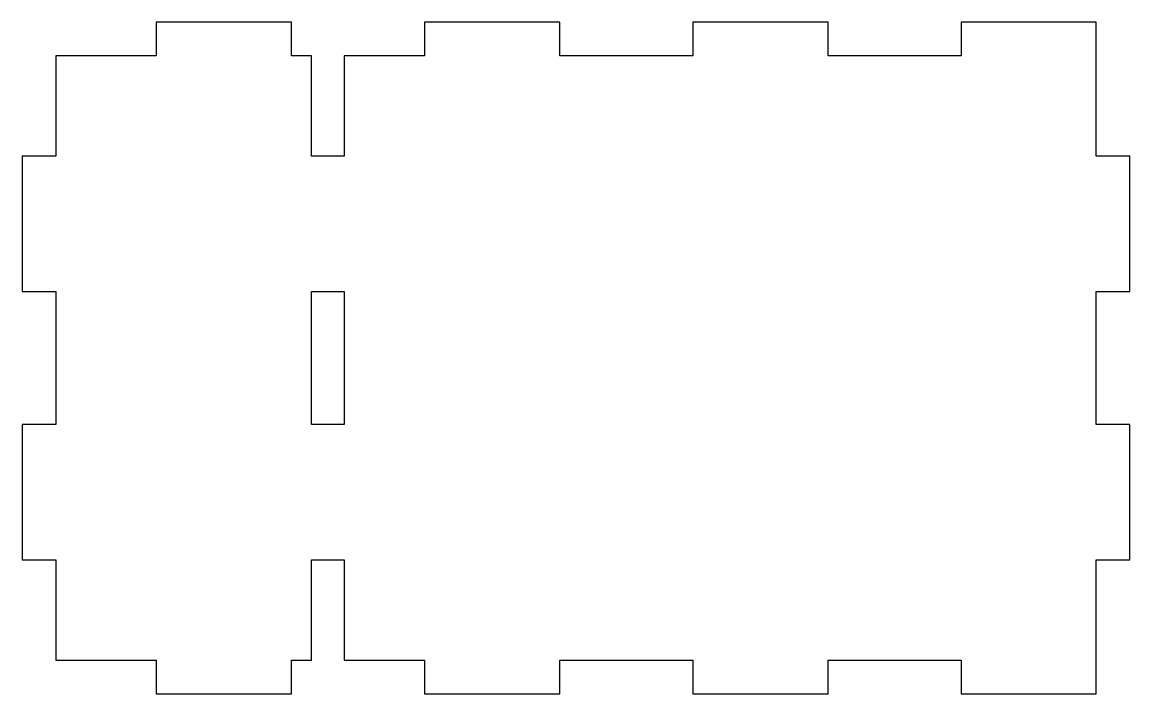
# Model space of a CAD drawing. Header units: millimetres. Extents: x 0 to 165, y -100 to 0.
import ezdxf

# ---------------------------------------------------------------- set-up
doc = ezdxf.new("R2010")
doc.units = ezdxf.units.MM
doc.layers.add('CUTOUTS', color=1, linetype='CONTINUOUS')
doc.layers.add('PERIMETER', color=5, linetype='CONTINUOUS')

msp = doc.modelspace()

# ---------------------------------------------------------------- linework, layer by layer
at = {"layer": 'CUTOUTS'}
msp.add_lwpolyline([(43.075, -40.075), (47.925, -40.075), (47.925, -59.925), (43.075, -59.925)], close=True, dxfattribs=at)
at = {"layer": 'PERIMETER'}
msp.add_lwpolyline([(80.075, 0.075), (59.925, 0.075), (59.925, -4.925), (47.925, -4.925), (47.925, -19.925), (43.075, -19.925), (43.075, -4.925), (40.075, -4.925), (40.075, 0.075), (19.925, 0.075), (19.925, -4.925), (4.925, -4.925), (4.925, -19.925), (-0.075, -19.925), (-0.075, -40.075), (4.925, -40.075), (4.925, -59.925), (-0.075, -59.925), (-0.075, -80.075), (4.925, -80.075), (4.925, -95.075), (19.925, -95.075), (19.925, -100.075), (40.075, -100.075), (40.075, -95.075), (43.075, -95.075), (43.075, -80.075), (47.925, -80.075), (47.925, -95.075), (59.925, -95.075), (59.925, -100.075), (80.075, -100.075), (80.075, -95.075), (99.925, -95.075), (99.925, -100.075), (120.075, -100.075), (120.075, -95.075), (139.925, -95.075), (139.925, -100.075), (160.075, -100.075), (160.075, -80.075), (165.075, -80.075), (165.075, -59.925), (160.075, -59.925), (160.075, -40.075), (165.075, -40.075), (165.075, -19.925), (160.075, -19.925), (160.075, 0.075), (139.925, 0.075), (139.925, -4.925), (120.075, -4.925), (120.075, 0.075), (99.925, 0.075), (99.925, -4.925), (80.075, -4.925)], close=True, dxfattribs=at)

doc.saveas('drawing.dxf')
